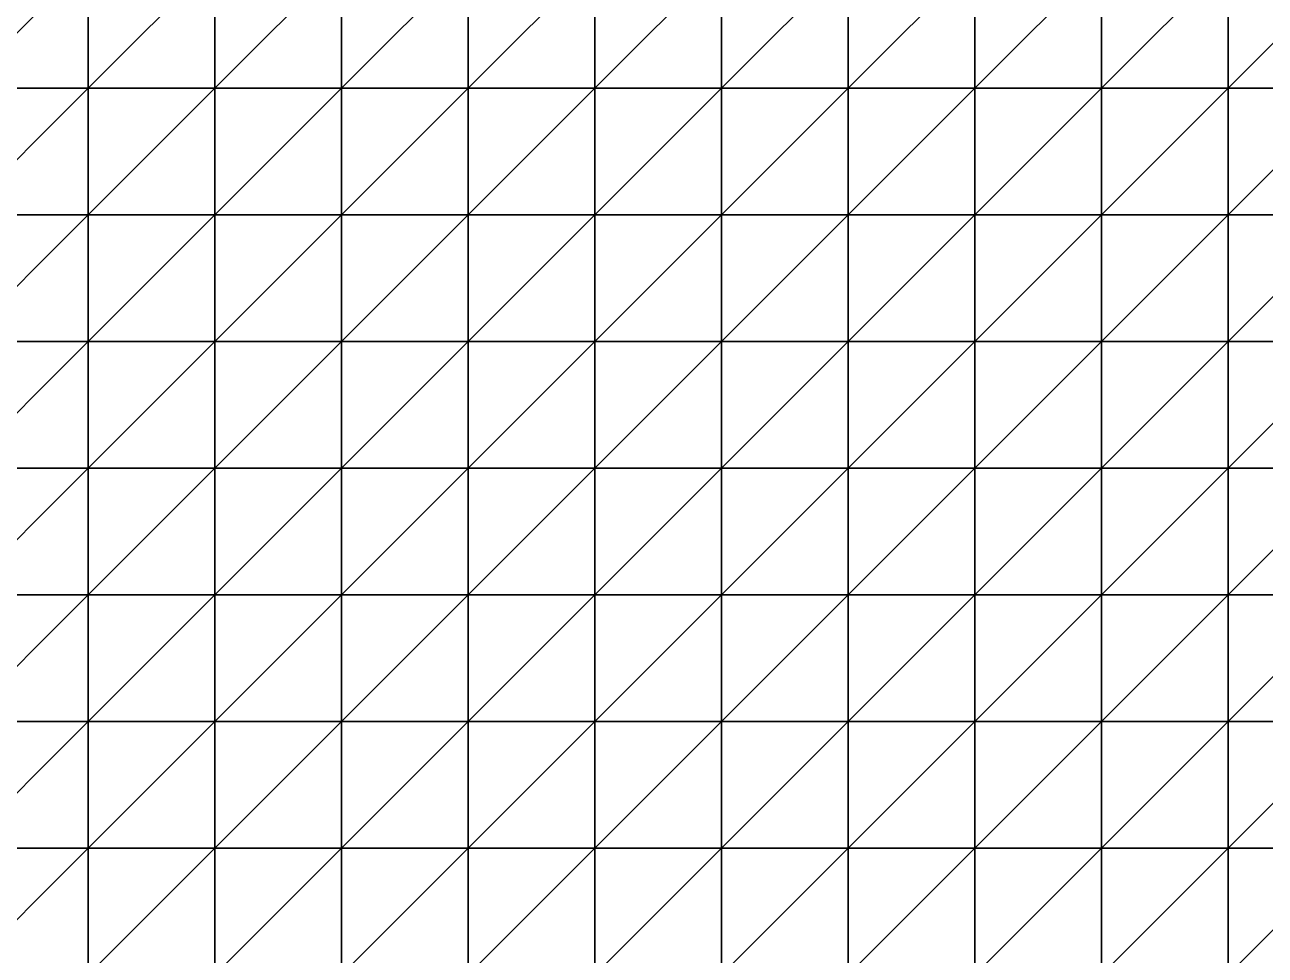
# Model space of a CAD drawing. Extents: x 292020 to 295740, y 4557680 to 4560040.
# Drawn here: x 294390 to 294585.8, y 4558643.1 to 4558790 of the extents above; entities that cross this region are included whole.
import ezdxf

# ---------------------------------------------------------------- set-up
doc = ezdxf.new("R2010")
doc.units = 0
doc.layers.add('RUN201_4_-_RUN201_NODOMAIN5_20X', color=7, linetype='CONTINUOUS')

msp = doc.modelspace()

# ---------------------------------------------------------------- linework, layer by layer
at = {"layer": 'RUN201_4_-_RUN201_NODOMAIN5_20X'}
for points in [[(294380, 4558800, 1780), (294380, 4558780, 1780), (294400, 4558800, 1780)], [(294400, 4558800, 1780), (294380, 4558780, 1780), (294400, 4558780, 1780)], [(294400, 4558800, 1940), (294380, 4558780, 1940), (294380, 4558800, 1940)], [(294400, 4558780, 1940), (294380, 4558780, 1940), (294400, 4558800, 1940)], [(294400, 4558800, 1780), (294400, 4558780, 1780), (294420, 4558800, 1780)], [(294420, 4558800, 1780), (294400, 4558780, 1780), (294420, 4558780, 1780)], [(294420, 4558800, 1940), (294400, 4558780, 1940), (294400, 4558800, 1940)], [(294420, 4558780, 1940), (294400, 4558780, 1940), (294420, 4558800, 1940)], [(294420, 4558800, 1780), (294420, 4558780, 1780), (294440, 4558800, 1780)], [(294440, 4558800, 1780), (294420, 4558780, 1780), (294440, 4558780, 1780)], [(294440, 4558800, 1940), (294420, 4558780, 1940), (294420, 4558800, 1940)], [(294440, 4558780, 1940), (294420, 4558780, 1940), (294440, 4558800, 1940)], [(294440, 4558800, 1780), (294440, 4558780, 1780), (294460, 4558800, 1780)], [(294460, 4558800, 1780), (294440, 4558780, 1780), (294460, 4558780, 1780)], [(294460, 4558800, 1940), (294440, 4558780, 1940), (294440, 4558800, 1940)], [(294460, 4558780, 1940), (294440, 4558780, 1940), (294460, 4558800, 1940)], [(294460, 4558800, 1780), (294460, 4558780, 1780), (294480, 4558800, 1780)], [(294480, 4558800, 1780), (294460, 4558780, 1780), (294480, 4558780, 1780)], [(294480, 4558800, 1940), (294460, 4558780, 1940), (294460, 4558800, 1940)], [(294480, 4558780, 1940), (294460, 4558780, 1940), (294480, 4558800, 1940)], [(294480, 4558800, 1780), (294480, 4558780, 1780), (294500, 4558800, 1780)], [(294500, 4558800, 1780), (294480, 4558780, 1780), (294500, 4558780, 1780)], [(294500, 4558800, 1940), (294480, 4558780, 1940), (294480, 4558800, 1940)], [(294500, 4558780, 1940), (294480, 4558780, 1940), (294500, 4558800, 1940)], [(294500, 4558800, 1780), (294500, 4558780, 1780), (294520, 4558800, 1780)], [(294520, 4558800, 1780), (294500, 4558780, 1780), (294520, 4558780, 1780)], [(294520, 4558800, 1940), (294500, 4558780, 1940), (294500, 4558800, 1940)], [(294520, 4558780, 1940), (294500, 4558780, 1940), (294520, 4558800, 1940)], [(294520, 4558800, 1780), (294520, 4558780, 1780), (294540, 4558800, 1780)], [(294540, 4558800, 1780), (294520, 4558780, 1780), (294540, 4558780, 1780)], [(294540, 4558800, 1940), (294520, 4558780, 1940), (294520, 4558800, 1940)], [(294540, 4558780, 1940), (294520, 4558780, 1940), (294540, 4558800, 1940)], [(294540, 4558800, 1780), (294540, 4558780, 1780), (294560, 4558800, 1780)], [(294560, 4558800, 1780), (294540, 4558780, 1780), (294560, 4558780, 1780)], [(294560, 4558800, 1940), (294540, 4558780, 1940), (294540, 4558800, 1940)], [(294560, 4558780, 1940), (294540, 4558780, 1940), (294560, 4558800, 1940)], [(294560, 4558800, 1780), (294560, 4558780, 1780), (294580, 4558800, 1780)], [(294580, 4558800, 1780), (294560, 4558780, 1780), (294580, 4558780, 1780)], [(294580, 4558800, 1940), (294560, 4558780, 1940), (294560, 4558800, 1940)], [(294580, 4558780, 1940), (294560, 4558780, 1940), (294580, 4558800, 1940)], [(294580, 4558780, 1780), (294580, 4558780, 1800), (294580, 4558800, 1780)], [(294580, 4558800, 1780), (294580, 4558780, 1800), (294580, 4558800, 1800)], [(294580, 4558800, 1800), (294580, 4558780, 1800), (294600, 4558800, 1800)], [(294600, 4558800, 1800), (294580, 4558780, 1800), (294600, 4558780, 1800)], [(294600, 4558800, 1940), (294580, 4558780, 1940), (294580, 4558800, 1940)], [(294600, 4558780, 1940), (294580, 4558780, 1940), (294600, 4558800, 1940)], [(294380, 4558780, 1780), (294380, 4558780, 1800), (294400, 4558780, 1780)], [(294400, 4558780, 1780), (294380, 4558780, 1800), (294400, 4558780, 1800)], [(294380, 4558780, 1800), (294380, 4558760, 1800), (294400, 4558780, 1800)], [(294400, 4558780, 1800), (294380, 4558760, 1800), (294400, 4558760, 1800)], [(294400, 4558780, 1940), (294380, 4558760, 1940), (294380, 4558780, 1940)], [(294400, 4558760, 1940), (294380, 4558760, 1940), (294400, 4558780, 1940)], [(294400, 4558780, 1780), (294400, 4558780, 1800), (294420, 4558780, 1780)], [(294420, 4558780, 1780), (294400, 4558780, 1800), (294420, 4558780, 1800)], [(294400, 4558780, 1800), (294400, 4558760, 1800), (294420, 4558780, 1800)], [(294420, 4558780, 1800), (294400, 4558760, 1800), (294420, 4558760, 1800)], [(294420, 4558780, 1940), (294400, 4558760, 1940), (294400, 4558780, 1940)], [(294420, 4558760, 1940), (294400, 4558760, 1940), (294420, 4558780, 1940)], [(294420, 4558780, 1780), (294420, 4558780, 1800), (294440, 4558780, 1780)], [(294440, 4558780, 1780), (294420, 4558780, 1800), (294440, 4558780, 1800)], [(294420, 4558780, 1800), (294420, 4558760, 1800), (294440, 4558780, 1800)], [(294440, 4558780, 1800), (294420, 4558760, 1800), (294440, 4558760, 1800)], [(294440, 4558780, 1940), (294420, 4558760, 1940), (294420, 4558780, 1940)], [(294440, 4558760, 1940), (294420, 4558760, 1940), (294440, 4558780, 1940)], [(294440, 4558780, 1780), (294440, 4558780, 1800), (294460, 4558780, 1780)], [(294460, 4558780, 1780), (294440, 4558780, 1800), (294460, 4558780, 1800)], [(294440, 4558780, 1800), (294440, 4558760, 1800), (294460, 4558780, 1800)], [(294460, 4558780, 1800), (294440, 4558760, 1800), (294460, 4558760, 1800)], [(294460, 4558780, 1940), (294440, 4558760, 1940), (294440, 4558780, 1940)], [(294460, 4558760, 1940), (294440, 4558760, 1940), (294460, 4558780, 1940)], [(294460, 4558780, 1780), (294460, 4558780, 1800), (294480, 4558780, 1780)], [(294480, 4558780, 1780), (294460, 4558780, 1800), (294480, 4558780, 1800)], [(294460, 4558780, 1800), (294460, 4558760, 1800), (294480, 4558780, 1800)], [(294480, 4558780, 1800), (294460, 4558760, 1800), (294480, 4558760, 1800)], [(294480, 4558780, 1940), (294460, 4558760, 1940), (294460, 4558780, 1940)], [(294480, 4558760, 1940), (294460, 4558760, 1940), (294480, 4558780, 1940)], [(294480, 4558780, 1780), (294480, 4558780, 1800), (294500, 4558780, 1780)], [(294500, 4558780, 1780), (294480, 4558780, 1800), (294500, 4558780, 1800)], [(294480, 4558780, 1800), (294480, 4558760, 1800), (294500, 4558780, 1800)], [(294500, 4558780, 1800), (294480, 4558760, 1800), (294500, 4558760, 1800)], [(294500, 4558780, 1940), (294480, 4558760, 1940), (294480, 4558780, 1940)], [(294500, 4558760, 1940), (294480, 4558760, 1940), (294500, 4558780, 1940)], [(294500, 4558780, 1780), (294500, 4558780, 1800), (294520, 4558780, 1780)], [(294520, 4558780, 1780), (294500, 4558780, 1800), (294520, 4558780, 1800)], [(294500, 4558780, 1800), (294500, 4558760, 1800), (294520, 4558780, 1800)], [(294520, 4558780, 1800), (294500, 4558760, 1800), (294520, 4558760, 1800)], [(294520, 4558780, 1940), (294500, 4558760, 1940), (294500, 4558780, 1940)], [(294520, 4558760, 1940), (294500, 4558760, 1940), (294520, 4558780, 1940)], [(294520, 4558780, 1780), (294520, 4558780, 1800), (294540, 4558780, 1780)], [(294540, 4558780, 1780), (294520, 4558780, 1800), (294540, 4558780, 1800)], [(294520, 4558780, 1800), (294520, 4558760, 1800), (294540, 4558780, 1800)], [(294540, 4558780, 1800), (294520, 4558760, 1800), (294540, 4558760, 1800)], [(294540, 4558780, 1940), (294520, 4558760, 1940), (294520, 4558780, 1940)], [(294540, 4558760, 1940), (294520, 4558760, 1940), (294540, 4558780, 1940)], [(294540, 4558780, 1780), (294540, 4558780, 1800), (294560, 4558780, 1780)], [(294560, 4558780, 1780), (294540, 4558780, 1800), (294560, 4558780, 1800)], [(294540, 4558780, 1800), (294540, 4558760, 1800), (294560, 4558780, 1800)], [(294560, 4558780, 1800), (294540, 4558760, 1800), (294560, 4558760, 1800)], [(294560, 4558780, 1940), (294540, 4558760, 1940), (294540, 4558780, 1940)], [(294560, 4558760, 1940), (294540, 4558760, 1940), (294560, 4558780, 1940)], [(294560, 4558780, 1780), (294560, 4558780, 1800), (294580, 4558780, 1780)], [(294580, 4558780, 1780), (294560, 4558780, 1800), (294580, 4558780, 1800)], [(294560, 4558780, 1800), (294560, 4558760, 1800), (294580, 4558780, 1800)], [(294580, 4558780, 1800), (294560, 4558760, 1800), (294580, 4558760, 1800)], [(294580, 4558780, 1940), (294560, 4558760, 1940), (294560, 4558780, 1940)], [(294580, 4558760, 1940), (294560, 4558760, 1940), (294580, 4558780, 1940)], [(294580, 4558780, 1800), (294580, 4558760, 1800), (294600, 4558780, 1800)], [(294600, 4558780, 1800), (294580, 4558760, 1800), (294600, 4558760, 1800)], [(294600, 4558780, 1940), (294580, 4558760, 1940), (294580, 4558780, 1940)], [(294600, 4558760, 1940), (294580, 4558760, 1940), (294600, 4558780, 1940)], [(294380, 4558760, 1800), (294380, 4558760, 1820), (294400, 4558760, 1800)], [(294400, 4558760, 1800), (294380, 4558760, 1820), (294400, 4558760, 1820)], [(294380, 4558760, 1820), (294380, 4558740, 1820), (294400, 4558760, 1820)], [(294400, 4558760, 1820), (294380, 4558740, 1820), (294400, 4558740, 1820)], [(294400, 4558760, 1940), (294380, 4558740, 1940), (294380, 4558760, 1940)], [(294400, 4558740, 1940), (294380, 4558740, 1940), (294400, 4558760, 1940)], [(294400, 4558760, 1800), (294400, 4558760, 1820), (294420, 4558760, 1800)], [(294420, 4558760, 1800), (294400, 4558760, 1820), (294420, 4558760, 1820)], [(294400, 4558760, 1820), (294400, 4558740, 1820), (294420, 4558760, 1820)], [(294420, 4558760, 1820), (294400, 4558740, 1820), (294420, 4558740, 1820)], [(294420, 4558760, 1940), (294400, 4558740, 1940), (294400, 4558760, 1940)], [(294420, 4558740, 1940), (294400, 4558740, 1940), (294420, 4558760, 1940)], [(294420, 4558760, 1800), (294420, 4558760, 1820), (294440, 4558760, 1800)], [(294440, 4558760, 1800), (294420, 4558760, 1820), (294440, 4558760, 1820)], [(294420, 4558760, 1820), (294420, 4558740, 1820), (294440, 4558760, 1820)], [(294440, 4558760, 1820), (294420, 4558740, 1820), (294440, 4558740, 1820)], [(294440, 4558760, 1940), (294420, 4558740, 1940), (294420, 4558760, 1940)], [(294440, 4558740, 1940), (294420, 4558740, 1940), (294440, 4558760, 1940)], [(294440, 4558760, 1800), (294440, 4558760, 1820), (294460, 4558760, 1800)], [(294460, 4558760, 1800), (294440, 4558760, 1820), (294460, 4558760, 1820)], [(294440, 4558760, 1820), (294440, 4558740, 1820), (294460, 4558760, 1820)], [(294460, 4558760, 1820), (294440, 4558740, 1820), (294460, 4558740, 1820)], [(294460, 4558760, 1940), (294440, 4558740, 1940), (294440, 4558760, 1940)], [(294460, 4558740, 1940), (294440, 4558740, 1940), (294460, 4558760, 1940)], [(294460, 4558760, 1800), (294460, 4558760, 1820), (294480, 4558760, 1800)], [(294480, 4558760, 1800), (294460, 4558760, 1820), (294480, 4558760, 1820)], [(294460, 4558760, 1820), (294460, 4558740, 1820), (294480, 4558760, 1820)], [(294480, 4558760, 1820), (294460, 4558740, 1820), (294480, 4558740, 1820)], [(294480, 4558760, 1940), (294460, 4558740, 1940), (294460, 4558760, 1940)], [(294480, 4558740, 1940), (294460, 4558740, 1940), (294480, 4558760, 1940)], [(294480, 4558760, 1800), (294480, 4558760, 1820), (294500, 4558760, 1800)], [(294500, 4558760, 1800), (294480, 4558760, 1820), (294500, 4558760, 1820)], [(294480, 4558760, 1820), (294480, 4558740, 1820), (294500, 4558760, 1820)], [(294500, 4558760, 1820), (294480, 4558740, 1820), (294500, 4558740, 1820)], [(294500, 4558760, 1940), (294480, 4558740, 1940), (294480, 4558760, 1940)], [(294500, 4558740, 1940), (294480, 4558740, 1940), (294500, 4558760, 1940)], [(294500, 4558760, 1800), (294500, 4558760, 1820), (294520, 4558760, 1800)], [(294520, 4558760, 1800), (294500, 4558760, 1820), (294520, 4558760, 1820)], [(294500, 4558760, 1820), (294500, 4558740, 1820), (294520, 4558760, 1820)], [(294520, 4558760, 1820), (294500, 4558740, 1820), (294520, 4558740, 1820)], [(294520, 4558760, 1940), (294500, 4558740, 1940), (294500, 4558760, 1940)], [(294520, 4558740, 1940), (294500, 4558740, 1940), (294520, 4558760, 1940)], [(294520, 4558760, 1800), (294520, 4558760, 1820), (294540, 4558760, 1800)], [(294540, 4558760, 1800), (294520, 4558760, 1820), (294540, 4558760, 1820)], [(294520, 4558760, 1820), (294520, 4558740, 1820), (294540, 4558760, 1820)], [(294540, 4558760, 1820), (294520, 4558740, 1820), (294540, 4558740, 1820)], [(294540, 4558760, 1940), (294520, 4558740, 1940), (294520, 4558760, 1940)], [(294540, 4558740, 1940), (294520, 4558740, 1940), (294540, 4558760, 1940)], [(294540, 4558760, 1800), (294540, 4558760, 1820), (294560, 4558760, 1800)], [(294560, 4558760, 1800), (294540, 4558760, 1820), (294560, 4558760, 1820)], [(294540, 4558760, 1820), (294540, 4558740, 1820), (294560, 4558760, 1820)], [(294560, 4558760, 1820), (294540, 4558740, 1820), (294560, 4558740, 1820)], [(294560, 4558760, 1940), (294540, 4558740, 1940), (294540, 4558760, 1940)], [(294560, 4558740, 1940), (294540, 4558740, 1940), (294560, 4558760, 1940)], [(294560, 4558760, 1800), (294560, 4558760, 1820), (294580, 4558760, 1800)], [(294580, 4558760, 1800), (294560, 4558760, 1820), (294580, 4558760, 1820)], [(294560, 4558760, 1820), (294560, 4558740, 1820), (294580, 4558760, 1820)], [(294580, 4558760, 1820), (294560, 4558740, 1820), (294580, 4558740, 1820)], [(294580, 4558760, 1940), (294560, 4558740, 1940), (294560, 4558760, 1940)], [(294580, 4558740, 1940), (294560, 4558740, 1940), (294580, 4558760, 1940)], [(294580, 4558760, 1800), (294580, 4558760, 1820), (294600, 4558760, 1800)], [(294600, 4558760, 1800), (294580, 4558760, 1820), (294600, 4558760, 1820)], [(294580, 4558760, 1820), (294580, 4558740, 1820), (294600, 4558760, 1820)], [(294600, 4558760, 1820), (294580, 4558740, 1820), (294600, 4558740, 1820)], [(294600, 4558760, 1940), (294580, 4558740, 1940), (294580, 4558760, 1940)], [(294600, 4558740, 1940), (294580, 4558740, 1940), (294600, 4558760, 1940)], [(294380, 4558740, 1820), (294380, 4558740, 1840), (294400, 4558740, 1820)], [(294400, 4558740, 1820), (294380, 4558740, 1840), (294400, 4558740, 1840)], [(294380, 4558740, 1840), (294380, 4558720, 1840), (294400, 4558740, 1840)], [(294400, 4558740, 1840), (294380, 4558720, 1840), (294400, 4558720, 1840)], [(294400, 4558740, 1940), (294380, 4558720, 1940), (294380, 4558740, 1940)], [(294400, 4558720, 1940), (294380, 4558720, 1940), (294400, 4558740, 1940)], [(294400, 4558740, 1820), (294400, 4558740, 1840), (294420, 4558740, 1820)], [(294420, 4558740, 1820), (294400, 4558740, 1840), (294420, 4558740, 1840)], [(294400, 4558740, 1840), (294400, 4558720, 1840), (294420, 4558740, 1840)], [(294420, 4558740, 1840), (294400, 4558720, 1840), (294420, 4558720, 1840)], [(294420, 4558740, 1940), (294400, 4558720, 1940), (294400, 4558740, 1940)], [(294420, 4558720, 1940), (294400, 4558720, 1940), (294420, 4558740, 1940)], [(294420, 4558740, 1820), (294420, 4558740, 1840), (294440, 4558740, 1820)], [(294440, 4558740, 1820), (294420, 4558740, 1840), (294440, 4558740, 1840)], [(294420, 4558740, 1840), (294420, 4558720, 1840), (294440, 4558740, 1840)], [(294440, 4558740, 1840), (294420, 4558720, 1840), (294440, 4558720, 1840)], [(294440, 4558740, 1940), (294420, 4558720, 1940), (294420, 4558740, 1940)], [(294440, 4558720, 1940), (294420, 4558720, 1940), (294440, 4558740, 1940)], [(294440, 4558740, 1820), (294440, 4558740, 1840), (294460, 4558740, 1820)], [(294460, 4558740, 1820), (294440, 4558740, 1840), (294460, 4558740, 1840)], [(294440, 4558740, 1840), (294440, 4558720, 1840), (294460, 4558740, 1840)], [(294460, 4558740, 1840), (294440, 4558720, 1840), (294460, 4558720, 1840)], [(294460, 4558740, 1940), (294440, 4558720, 1940), (294440, 4558740, 1940)], [(294460, 4558720, 1940), (294440, 4558720, 1940), (294460, 4558740, 1940)], [(294460, 4558740, 1820), (294460, 4558740, 1840), (294480, 4558740, 1820)], [(294480, 4558740, 1820), (294460, 4558740, 1840), (294480, 4558740, 1840)], [(294460, 4558740, 1840), (294460, 4558720, 1840), (294480, 4558740, 1840)], [(294480, 4558740, 1840), (294460, 4558720, 1840), (294480, 4558720, 1840)], [(294480, 4558740, 1940), (294460, 4558720, 1940), (294460, 4558740, 1940)], [(294480, 4558720, 1940), (294460, 4558720, 1940), (294480, 4558740, 1940)], [(294480, 4558740, 1820), (294480, 4558740, 1840), (294500, 4558740, 1820)], [(294500, 4558740, 1820), (294480, 4558740, 1840), (294500, 4558740, 1840)], [(294480, 4558740, 1840), (294480, 4558720, 1840), (294500, 4558740, 1840)], [(294500, 4558740, 1840), (294480, 4558720, 1840), (294500, 4558720, 1840)], [(294500, 4558740, 1940), (294480, 4558720, 1940), (294480, 4558740, 1940)], [(294500, 4558720, 1940), (294480, 4558720, 1940), (294500, 4558740, 1940)], [(294500, 4558740, 1820), (294500, 4558740, 1840), (294520, 4558740, 1820)], [(294520, 4558740, 1820), (294500, 4558740, 1840), (294520, 4558740, 1840)], [(294500, 4558740, 1840), (294500, 4558720, 1840), (294520, 4558740, 1840)], [(294520, 4558740, 1840), (294500, 4558720, 1840), (294520, 4558720, 1840)], [(294520, 4558740, 1940), (294500, 4558720, 1940), (294500, 4558740, 1940)], [(294520, 4558720, 1940), (294500, 4558720, 1940), (294520, 4558740, 1940)], [(294520, 4558740, 1820), (294520, 4558740, 1840), (294540, 4558740, 1820)], [(294540, 4558740, 1820), (294520, 4558740, 1840), (294540, 4558740, 1840)], [(294520, 4558740, 1840), (294520, 4558720, 1840), (294540, 4558740, 1840)], [(294540, 4558740, 1840), (294520, 4558720, 1840), (294540, 4558720, 1840)], [(294540, 4558740, 1940), (294520, 4558720, 1940), (294520, 4558740, 1940)], [(294540, 4558720, 1940), (294520, 4558720, 1940), (294540, 4558740, 1940)], [(294540, 4558740, 1820), (294540, 4558740, 1840), (294560, 4558740, 1820)], [(294560, 4558740, 1820), (294540, 4558740, 1840), (294560, 4558740, 1840)], [(294540, 4558740, 1840), (294540, 4558720, 1840), (294560, 4558740, 1840)], [(294560, 4558740, 1840), (294540, 4558720, 1840), (294560, 4558720, 1840)], [(294560, 4558740, 1940), (294540, 4558720, 1940), (294540, 4558740, 1940)], [(294560, 4558720, 1940), (294540, 4558720, 1940), (294560, 4558740, 1940)], [(294560, 4558740, 1820), (294560, 4558740, 1840), (294580, 4558740, 1820)], [(294580, 4558740, 1820), (294560, 4558740, 1840), (294580, 4558740, 1840)], [(294560, 4558740, 1840), (294560, 4558720, 1840), (294580, 4558740, 1840)], [(294580, 4558740, 1840), (294560, 4558720, 1840), (294580, 4558720, 1840)], [(294580, 4558740, 1940), (294560, 4558720, 1940), (294560, 4558740, 1940)], [(294580, 4558720, 1940), (294560, 4558720, 1940), (294580, 4558740, 1940)], [(294580, 4558740, 1820), (294580, 4558740, 1840), (294600, 4558740, 1820)], [(294600, 4558740, 1820), (294580, 4558740, 1840), (294600, 4558740, 1840)], [(294580, 4558740, 1840), (294580, 4558720, 1840), (294600, 4558740, 1840)], [(294600, 4558740, 1840), (294580, 4558720, 1840), (294600, 4558720, 1840)], [(294600, 4558740, 1940), (294580, 4558720, 1940), (294580, 4558740, 1940)], [(294600, 4558720, 1940), (294580, 4558720, 1940), (294600, 4558740, 1940)], [(294380, 4558720, 1840), (294380, 4558720, 1860), (294400, 4558720, 1840)], [(294400, 4558720, 1840), (294380, 4558720, 1860), (294400, 4558720, 1860)], [(294380, 4558720, 1860), (294380, 4558700, 1860), (294400, 4558720, 1860)], [(294400, 4558720, 1860), (294380, 4558700, 1860), (294400, 4558700, 1860)], [(294400, 4558720, 1940), (294380, 4558700, 1940), (294380, 4558720, 1940)], [(294400, 4558700, 1940), (294380, 4558700, 1940), (294400, 4558720, 1940)], [(294400, 4558720, 1840), (294400, 4558720, 1860), (294420, 4558720, 1840)], [(294420, 4558720, 1840), (294400, 4558720, 1860), (294420, 4558720, 1860)], [(294400, 4558720, 1860), (294400, 4558700, 1860), (294420, 4558720, 1860)], [(294420, 4558720, 1860), (294400, 4558700, 1860), (294420, 4558700, 1860)], [(294420, 4558720, 1940), (294400, 4558700, 1940), (294400, 4558720, 1940)], [(294420, 4558700, 1940), (294400, 4558700, 1940), (294420, 4558720, 1940)], [(294420, 4558720, 1840), (294420, 4558720, 1860), (294440, 4558720, 1840)], [(294440, 4558720, 1840), (294420, 4558720, 1860), (294440, 4558720, 1860)], [(294420, 4558720, 1860), (294420, 4558700, 1860), (294440, 4558720, 1860)], [(294440, 4558720, 1860), (294420, 4558700, 1860), (294440, 4558700, 1860)], [(294440, 4558720, 1940), (294420, 4558700, 1940), (294420, 4558720, 1940)], [(294440, 4558700, 1940), (294420, 4558700, 1940), (294440, 4558720, 1940)], [(294440, 4558720, 1840), (294440, 4558720, 1860), (294460, 4558720, 1840)], [(294460, 4558720, 1840), (294440, 4558720, 1860), (294460, 4558720, 1860)], [(294440, 4558720, 1860), (294440, 4558700, 1860), (294460, 4558720, 1860)], [(294460, 4558720, 1860), (294440, 4558700, 1860), (294460, 4558700, 1860)], [(294460, 4558720, 1940), (294440, 4558700, 1940), (294440, 4558720, 1940)], [(294460, 4558700, 1940), (294440, 4558700, 1940), (294460, 4558720, 1940)], [(294460, 4558720, 1840), (294460, 4558720, 1860), (294480, 4558720, 1840)], [(294480, 4558720, 1840), (294460, 4558720, 1860), (294480, 4558720, 1860)], [(294460, 4558720, 1860), (294460, 4558700, 1860), (294480, 4558720, 1860)], [(294480, 4558720, 1860), (294460, 4558700, 1860), (294480, 4558700, 1860)], [(294480, 4558720, 1940), (294460, 4558700, 1940), (294460, 4558720, 1940)], [(294480, 4558700, 1940), (294460, 4558700, 1940), (294480, 4558720, 1940)], [(294480, 4558720, 1840), (294480, 4558720, 1860), (294500, 4558720, 1840)], [(294500, 4558720, 1840), (294480, 4558720, 1860), (294500, 4558720, 1860)], [(294480, 4558720, 1860), (294480, 4558700, 1860), (294500, 4558720, 1860)], [(294500, 4558720, 1860), (294480, 4558700, 1860), (294500, 4558700, 1860)], [(294500, 4558720, 1940), (294480, 4558700, 1940), (294480, 4558720, 1940)], [(294500, 4558700, 1940), (294480, 4558700, 1940), (294500, 4558720, 1940)], [(294500, 4558720, 1840), (294500, 4558720, 1860), (294520, 4558720, 1840)], [(294520, 4558720, 1840), (294500, 4558720, 1860), (294520, 4558720, 1860)], [(294500, 4558720, 1860), (294500, 4558700, 1860), (294520, 4558720, 1860)], [(294520, 4558720, 1860), (294500, 4558700, 1860), (294520, 4558700, 1860)], [(294520, 4558720, 1940), (294500, 4558700, 1940), (294500, 4558720, 1940)], [(294520, 4558700, 1940), (294500, 4558700, 1940), (294520, 4558720, 1940)], [(294520, 4558720, 1840), (294520, 4558720, 1860), (294540, 4558720, 1840)], [(294540, 4558720, 1840), (294520, 4558720, 1860), (294540, 4558720, 1860)], [(294520, 4558720, 1860), (294520, 4558700, 1860), (294540, 4558720, 1860)], [(294540, 4558720, 1860), (294520, 4558700, 1860), (294540, 4558700, 1860)], [(294540, 4558720, 1940), (294520, 4558700, 1940), (294520, 4558720, 1940)], [(294540, 4558700, 1940), (294520, 4558700, 1940), (294540, 4558720, 1940)], [(294540, 4558720, 1840), (294540, 4558720, 1860), (294560, 4558720, 1840)], [(294560, 4558720, 1840), (294540, 4558720, 1860), (294560, 4558720, 1860)], [(294540, 4558720, 1860), (294540, 4558700, 1860), (294560, 4558720, 1860)], [(294560, 4558720, 1860), (294540, 4558700, 1860), (294560, 4558700, 1860)], [(294560, 4558720, 1940), (294540, 4558700, 1940), (294540, 4558720, 1940)], [(294560, 4558700, 1940), (294540, 4558700, 1940), (294560, 4558720, 1940)], [(294560, 4558720, 1840), (294560, 4558700, 1840), (294580, 4558720, 1840)], [(294580, 4558720, 1840), (294560, 4558700, 1840), (294580, 4558700, 1840)], [(294560, 4558720, 1840), (294560, 4558700, 1860), (294560, 4558700, 1840)], [(294560, 4558720, 1860), (294560, 4558700, 1860), (294560, 4558720, 1840)], [(294580, 4558720, 1940), (294560, 4558700, 1940), (294560, 4558720, 1940)], [(294580, 4558700, 1940), (294560, 4558700, 1940), (294580, 4558720, 1940)], [(294580, 4558700, 1840), (294580, 4558700, 1860), (294580, 4558720, 1840)], [(294580, 4558720, 1840), (294580, 4558700, 1860), (294580, 4558720, 1860)], [(294580, 4558720, 1840), (294580, 4558720, 1860), (294600, 4558720, 1840)], [(294600, 4558720, 1840), (294580, 4558720, 1860), (294600, 4558720, 1860)], [(294580, 4558720, 1860), (294580, 4558700, 1860), (294600, 4558720, 1860)], [(294600, 4558720, 1860), (294580, 4558700, 1860), (294600, 4558700, 1860)], [(294600, 4558720, 1940), (294580, 4558700, 1940), (294580, 4558720, 1940)], [(294600, 4558700, 1940), (294580, 4558700, 1940), (294600, 4558720, 1940)], [(294380, 4558700, 1860), (294380, 4558700, 1880), (294400, 4558700, 1860)], [(294400, 4558700, 1860), (294380, 4558700, 1880), (294400, 4558700, 1880)], [(294380, 4558700, 1880), (294380, 4558680, 1880), (294400, 4558700, 1880)], [(294400, 4558700, 1880), (294380, 4558680, 1880), (294400, 4558680, 1880)], [(294400, 4558700, 1940), (294380, 4558680, 1940), (294380, 4558700, 1940)], [(294400, 4558680, 1940), (294380, 4558680, 1940), (294400, 4558700, 1940)], [(294400, 4558700, 1860), (294400, 4558680, 1860), (294420, 4558700, 1860)], [(294420, 4558700, 1860), (294400, 4558680, 1860), (294420, 4558680, 1860)], [(294400, 4558700, 1860), (294400, 4558680, 1880), (294400, 4558680, 1860)], [(294400, 4558700, 1880), (294400, 4558680, 1880), (294400, 4558700, 1860)], [(294420, 4558700, 1940), (294400, 4558680, 1940), (294400, 4558700, 1940)], [(294420, 4558680, 1940), (294400, 4558680, 1940), (294420, 4558700, 1940)], [(294420, 4558700, 1860), (294420, 4558680, 1860), (294440, 4558700, 1860)], [(294440, 4558700, 1860), (294420, 4558680, 1860), (294440, 4558680, 1860)], [(294440, 4558700, 1940), (294420, 4558680, 1940), (294420, 4558700, 1940)], [(294440, 4558680, 1940), (294420, 4558680, 1940), (294440, 4558700, 1940)], [(294440, 4558700, 1860), (294440, 4558680, 1860), (294460, 4558700, 1860)], [(294460, 4558700, 1860), (294440, 4558680, 1860), (294460, 4558680, 1860)], [(294460, 4558700, 1940), (294440, 4558680, 1940), (294440, 4558700, 1940)], [(294460, 4558680, 1940), (294440, 4558680, 1940), (294460, 4558700, 1940)], [(294460, 4558700, 1860), (294460, 4558680, 1860), (294480, 4558700, 1860)], [(294480, 4558700, 1860), (294460, 4558680, 1860), (294480, 4558680, 1860)], [(294480, 4558700, 1940), (294460, 4558680, 1940), (294460, 4558700, 1940)], [(294480, 4558680, 1940), (294460, 4558680, 1940), (294480, 4558700, 1940)], [(294480, 4558680, 1860), (294480, 4558680, 1880), (294480, 4558700, 1860)], [(294480, 4558700, 1860), (294480, 4558680, 1880), (294480, 4558700, 1880)], [(294480, 4558700, 1860), (294480, 4558700, 1880), (294500, 4558700, 1860)], [(294500, 4558700, 1860), (294480, 4558700, 1880), (294500, 4558700, 1880)], [(294480, 4558700, 1880), (294480, 4558680, 1880), (294500, 4558700, 1880)], [(294500, 4558700, 1880), (294480, 4558680, 1880), (294500, 4558680, 1880)], [(294500, 4558700, 1940), (294480, 4558680, 1940), (294480, 4558700, 1940)], [(294500, 4558680, 1940), (294480, 4558680, 1940), (294500, 4558700, 1940)], [(294500, 4558700, 1860), (294500, 4558700, 1880), (294520, 4558700, 1860)], [(294520, 4558700, 1860), (294500, 4558700, 1880), (294520, 4558700, 1880)], [(294500, 4558700, 1880), (294500, 4558680, 1880), (294520, 4558700, 1880)], [(294520, 4558700, 1880), (294500, 4558680, 1880), (294520, 4558680, 1880)], [(294520, 4558700, 1940), (294500, 4558680, 1940), (294500, 4558700, 1940)], [(294520, 4558680, 1940), (294500, 4558680, 1940), (294520, 4558700, 1940)], [(294520, 4558700, 1860), (294520, 4558680, 1860), (294540, 4558700, 1860)], [(294540, 4558700, 1860), (294520, 4558680, 1860), (294540, 4558680, 1860)], [(294520, 4558700, 1860), (294520, 4558680, 1880), (294520, 4558680, 1860)], [(294520, 4558700, 1880), (294520, 4558680, 1880), (294520, 4558700, 1860)], [(294540, 4558700, 1940), (294520, 4558680, 1940), (294520, 4558700, 1940)], [(294540, 4558680, 1940), (294520, 4558680, 1940), (294540, 4558700, 1940)], [(294540, 4558700, 1860), (294540, 4558680, 1860), (294560, 4558700, 1860)], [(294560, 4558700, 1860), (294540, 4558680, 1860), (294560, 4558680, 1860)], [(294560, 4558700, 1940), (294540, 4558680, 1940), (294540, 4558700, 1940)], [(294560, 4558680, 1940), (294540, 4558680, 1940), (294560, 4558700, 1940)], [(294560, 4558700, 1840), (294560, 4558700, 1860), (294580, 4558700, 1840)], [(294580, 4558700, 1840), (294560, 4558700, 1860), (294580, 4558700, 1860)], [(294560, 4558700, 1860), (294560, 4558680, 1860), (294580, 4558700, 1860)], [(294580, 4558700, 1860), (294560, 4558680, 1860), (294580, 4558680, 1860)], [(294580, 4558700, 1940), (294560, 4558680, 1940), (294560, 4558700, 1940)], [(294580, 4558680, 1940), (294560, 4558680, 1940), (294580, 4558700, 1940)], [(294580, 4558700, 1860), (294580, 4558680, 1860), (294600, 4558700, 1860)], [(294600, 4558700, 1860), (294580, 4558680, 1860), (294600, 4558680, 1860)], [(294600, 4558700, 1940), (294580, 4558680, 1940), (294580, 4558700, 1940)], [(294600, 4558680, 1940), (294580, 4558680, 1940), (294600, 4558700, 1940)], [(294380, 4558680, 1880), (294380, 4558660, 1880), (294400, 4558680, 1880)], [(294400, 4558680, 1880), (294380, 4558660, 1880), (294400, 4558660, 1880)], [(294400, 4558680, 1940), (294380, 4558660, 1940), (294380, 4558680, 1940)], [(294400, 4558660, 1940), (294380, 4558660, 1940), (294400, 4558680, 1940)], [(294400, 4558680, 1860), (294400, 4558680, 1880), (294420, 4558680, 1860)], [(294420, 4558680, 1860), (294400, 4558680, 1880), (294420, 4558680, 1880)], [(294400, 4558680, 1880), (294400, 4558660, 1880), (294420, 4558680, 1880)], [(294420, 4558680, 1880), (294400, 4558660, 1880), (294420, 4558660, 1880)], [(294420, 4558680, 1940), (294400, 4558660, 1940), (294400, 4558680, 1940)], [(294420, 4558660, 1940), (294400, 4558660, 1940), (294420, 4558680, 1940)], [(294420, 4558680, 1860), (294420, 4558680, 1880), (294440, 4558680, 1860)], [(294440, 4558680, 1860), (294420, 4558680, 1880), (294440, 4558680, 1880)], [(294420, 4558680, 1880), (294420, 4558660, 1880), (294440, 4558680, 1880)], [(294440, 4558680, 1880), (294420, 4558660, 1880), (294440, 4558660, 1880)], [(294440, 4558680, 1940), (294420, 4558660, 1940), (294420, 4558680, 1940)], [(294440, 4558660, 1940), (294420, 4558660, 1940), (294440, 4558680, 1940)], [(294440, 4558680, 1860), (294440, 4558680, 1880), (294460, 4558680, 1860)], [(294460, 4558680, 1860), (294440, 4558680, 1880), (294460, 4558680, 1880)], [(294440, 4558680, 1880), (294440, 4558660, 1880), (294460, 4558680, 1880)], [(294460, 4558680, 1880), (294440, 4558660, 1880), (294460, 4558660, 1880)], [(294460, 4558680, 1940), (294440, 4558660, 1940), (294440, 4558680, 1940)], [(294460, 4558660, 1940), (294440, 4558660, 1940), (294460, 4558680, 1940)], [(294460, 4558680, 1860), (294460, 4558680, 1880), (294480, 4558680, 1860)], [(294480, 4558680, 1860), (294460, 4558680, 1880), (294480, 4558680, 1880)], [(294460, 4558680, 1880), (294460, 4558660, 1880), (294480, 4558680, 1880)], [(294480, 4558680, 1880), (294460, 4558660, 1880), (294480, 4558660, 1880)], [(294480, 4558680, 1940), (294460, 4558660, 1940), (294460, 4558680, 1940)], [(294480, 4558660, 1940), (294460, 4558660, 1940), (294480, 4558680, 1940)], [(294480, 4558680, 1880), (294480, 4558660, 1880), (294500, 4558680, 1880)], [(294500, 4558680, 1880), (294480, 4558660, 1880), (294500, 4558660, 1880)], [(294500, 4558680, 1940), (294480, 4558660, 1940), (294480, 4558680, 1940)], [(294500, 4558660, 1940), (294480, 4558660, 1940), (294500, 4558680, 1940)], [(294500, 4558680, 1880), (294500, 4558660, 1880), (294520, 4558680, 1880)], [(294520, 4558680, 1880), (294500, 4558660, 1880), (294520, 4558660, 1880)], [(294520, 4558680, 1940), (294500, 4558660, 1940), (294500, 4558680, 1940)], [(294520, 4558660, 1940), (294500, 4558660, 1940), (294520, 4558680, 1940)], [(294520, 4558680, 1860), (294520, 4558680, 1880), (294540, 4558680, 1860)], [(294540, 4558680, 1860), (294520, 4558680, 1880), (294540, 4558680, 1880)], [(294520, 4558680, 1880), (294520, 4558660, 1880), (294540, 4558680, 1880)], [(294540, 4558680, 1880), (294520, 4558660, 1880), (294540, 4558660, 1880)], [(294540, 4558680, 1940), (294520, 4558660, 1940), (294520, 4558680, 1940)], [(294540, 4558660, 1940), (294520, 4558660, 1940), (294540, 4558680, 1940)], [(294540, 4558680, 1860), (294540, 4558660, 1860), (294560, 4558680, 1860)], [(294560, 4558680, 1860), (294540, 4558660, 1860), (294560, 4558660, 1860)], [(294540, 4558680, 1860), (294540, 4558660, 1880), (294540, 4558660, 1860)], [(294540, 4558680, 1880), (294540, 4558660, 1880), (294540, 4558680, 1860)], [(294560, 4558680, 1940), (294540, 4558660, 1940), (294540, 4558680, 1940)], [(294560, 4558660, 1940), (294540, 4558660, 1940), (294560, 4558680, 1940)], [(294560, 4558680, 1860), (294560, 4558660, 1860), (294580, 4558680, 1860)], [(294580, 4558680, 1860), (294560, 4558660, 1860), (294580, 4558660, 1860)], [(294580, 4558680, 1940), (294560, 4558660, 1940), (294560, 4558680, 1940)], [(294580, 4558660, 1940), (294560, 4558660, 1940), (294580, 4558680, 1940)], [(294580, 4558680, 1860), (294580, 4558660, 1860), (294600, 4558680, 1860)], [(294600, 4558680, 1860), (294580, 4558660, 1860), (294600, 4558660, 1860)], [(294600, 4558680, 1940), (294580, 4558660, 1940), (294580, 4558680, 1940)], [(294600, 4558660, 1940), (294580, 4558660, 1940), (294600, 4558680, 1940)], [(294380, 4558660, 1880), (294380, 4558640, 1880), (294400, 4558660, 1880)], [(294400, 4558660, 1880), (294380, 4558640, 1880), (294400, 4558640, 1880)], [(294400, 4558660, 1940), (294380, 4558640, 1940), (294380, 4558660, 1940)], [(294400, 4558640, 1940), (294380, 4558640, 1940), (294400, 4558660, 1940)], [(294400, 4558660, 1880), (294400, 4558640, 1880), (294420, 4558660, 1880)], [(294420, 4558660, 1880), (294400, 4558640, 1880), (294420, 4558640, 1880)], [(294420, 4558660, 1940), (294400, 4558640, 1940), (294400, 4558660, 1940)], [(294420, 4558640, 1940), (294400, 4558640, 1940), (294420, 4558660, 1940)], [(294420, 4558660, 1880), (294420, 4558640, 1880), (294440, 4558660, 1880)], [(294440, 4558660, 1880), (294420, 4558640, 1880), (294440, 4558640, 1880)], [(294440, 4558660, 1940), (294420, 4558640, 1940), (294420, 4558660, 1940)], [(294440, 4558640, 1940), (294420, 4558640, 1940), (294440, 4558660, 1940)], [(294440, 4558660, 1880), (294440, 4558640, 1880), (294460, 4558660, 1880)], [(294460, 4558660, 1880), (294440, 4558640, 1880), (294460, 4558640, 1880)], [(294460, 4558660, 1940), (294440, 4558640, 1940), (294440, 4558660, 1940)], [(294460, 4558640, 1940), (294440, 4558640, 1940), (294460, 4558660, 1940)], [(294460, 4558660, 1880), (294460, 4558640, 1880), (294480, 4558660, 1880)], [(294480, 4558660, 1880), (294460, 4558640, 1880), (294480, 4558640, 1880)], [(294480, 4558660, 1940), (294460, 4558640, 1940), (294460, 4558660, 1940)], [(294480, 4558640, 1940), (294460, 4558640, 1940), (294480, 4558660, 1940)], [(294480, 4558660, 1880), (294480, 4558640, 1880), (294500, 4558660, 1880)], [(294500, 4558660, 1880), (294480, 4558640, 1880), (294500, 4558640, 1880)], [(294500, 4558660, 1940), (294480, 4558640, 1940), (294480, 4558660, 1940)], [(294500, 4558640, 1940), (294480, 4558640, 1940), (294500, 4558660, 1940)], [(294500, 4558660, 1860), (294500, 4558640, 1860), (294520, 4558660, 1860)], [(294520, 4558660, 1860), (294500, 4558640, 1860), (294520, 4558640, 1860)], [(294520, 4558660, 1860), (294500, 4558660, 1880), (294500, 4558660, 1860)], [(294520, 4558660, 1880), (294500, 4558660, 1880), (294520, 4558660, 1860)], [(294500, 4558660, 1860), (294500, 4558640, 1880), (294500, 4558640, 1860)], [(294500, 4558660, 1880), (294500, 4558640, 1880), (294500, 4558660, 1860)], [(294520, 4558660, 1940), (294500, 4558640, 1940), (294500, 4558660, 1940)], [(294520, 4558640, 1940), (294500, 4558640, 1940), (294520, 4558660, 1940)], [(294520, 4558660, 1860), (294520, 4558640, 1860), (294540, 4558660, 1860)], [(294540, 4558660, 1860), (294520, 4558640, 1860), (294540, 4558640, 1860)], [(294540, 4558660, 1860), (294520, 4558660, 1880), (294520, 4558660, 1860)], [(294540, 4558660, 1880), (294520, 4558660, 1880), (294540, 4558660, 1860)], [(294540, 4558660, 1940), (294520, 4558640, 1940), (294520, 4558660, 1940)], [(294540, 4558640, 1940), (294520, 4558640, 1940), (294540, 4558660, 1940)], [(294540, 4558660, 1860), (294540, 4558640, 1860), (294560, 4558660, 1860)], [(294560, 4558660, 1860), (294540, 4558640, 1860), (294560, 4558640, 1860)], [(294560, 4558660, 1940), (294540, 4558640, 1940), (294540, 4558660, 1940)], [(294560, 4558640, 1940), (294540, 4558640, 1940), (294560, 4558660, 1940)], [(294560, 4558660, 1860), (294560, 4558640, 1860), (294580, 4558660, 1860)], [(294580, 4558660, 1860), (294560, 4558640, 1860), (294580, 4558640, 1860)], [(294580, 4558660, 1940), (294560, 4558640, 1940), (294560, 4558660, 1940)], [(294580, 4558640, 1940), (294560, 4558640, 1940), (294580, 4558660, 1940)], [(294580, 4558660, 1860), (294580, 4558640, 1860), (294600, 4558660, 1860)], [(294600, 4558660, 1860), (294580, 4558640, 1860), (294600, 4558640, 1860)], [(294600, 4558660, 1940), (294580, 4558640, 1940), (294580, 4558660, 1940)], [(294600, 4558640, 1940), (294580, 4558640, 1940), (294600, 4558660, 1940)]]:
    msp.add_3dface(points, dxfattribs=at)

doc.saveas('drawing.dxf')
